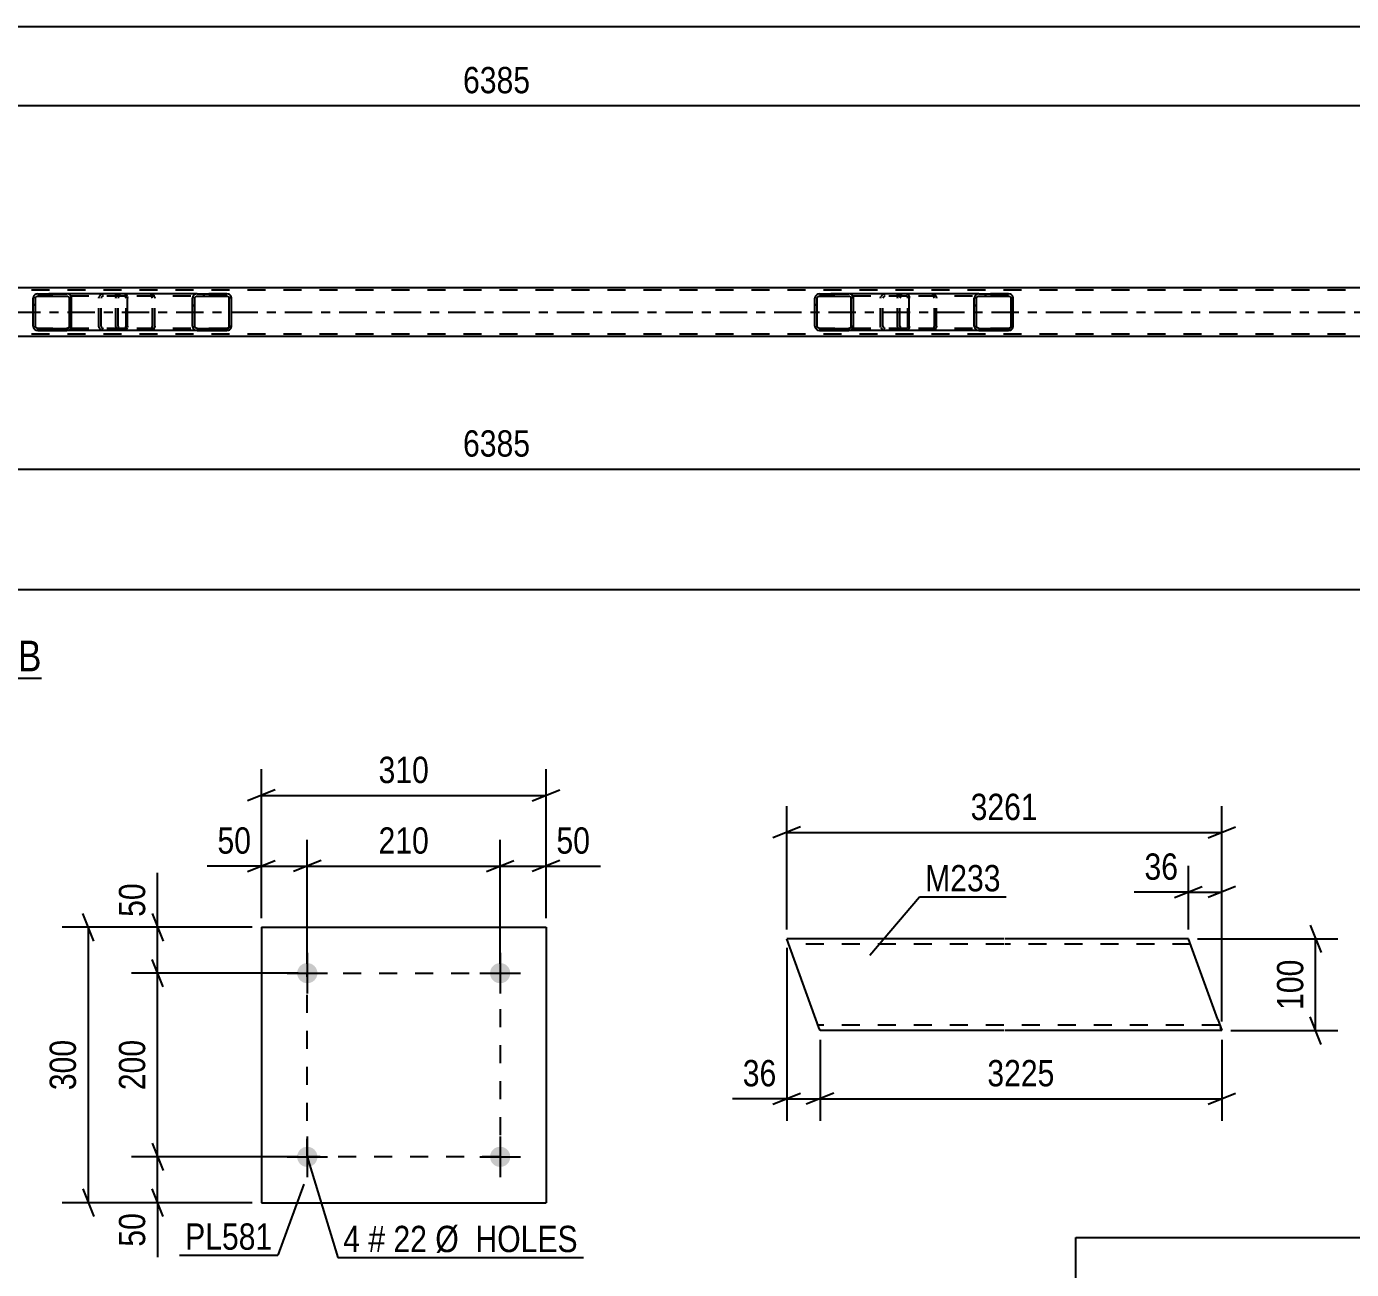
# Model space of a CAD drawing. Header units: millimetres. Extents: x 0 to 841, y 0 to 594.
# Drawn here: x 401.7 to 546, y 132.3 to 267.6 of the extents above; entities that cross this region are included whole.
import ezdxf

# ---------------------------------------------------------------- set-up
doc = ezdxf.new("R2010")
doc.units = ezdxf.units.MM
doc.linetypes.add('DXK_LINE_DOT2', pattern=[3.9198, 1.9599, -1.9599])
doc.linetypes.add('DXK_LINE_DOT3', pattern=[5.9187, 2.979, -0.9799, 0.9799, -0.9799])
doc.styles.add('Arial Narrow', font='ARIALN.TTF', dxfattribs={"height": 0.2})

# ---------------------------------------------------------------- blocks, each defined once
blk = doc.blocks.new('Unknown-247305070-12 - 4372')
at = {"color": 6, "linetype": 'Continuous'}
blk.add_line((375.73, 196.63), (403.38, 196.63), dxfattribs=at)
at = {"color": 0, "linetype": 'Continuous'}
for points in [[(393.84, 197.38), (393.84, 200.88), (375.73, 200.88), (375.73, 197.38)], [(397.45, 197.38), (397.45, 200.88), (394.89, 200.88), (394.89, 197.38)], [(399.77, 197.38), (399.77, 200.88), (398.5, 200.88), (398.5, 197.38)], [(403.38, 197.38), (403.38, 200.88), (400.82, 200.88), (400.82, 197.38)]]:
    blk.add_wipeout(points, dxfattribs=at)
at = {"color": 7, "linetype": 'Continuous', "style": 'Arial Narrow'}
for s, p in [('SECTION ', (375.73, 197.38)), ('B', (394.89, 197.38)), ('B', (400.82, 197.38)), ('-', (398.5, 197.38))]:
    blk.add_text(s, height=3.34, dxfattribs=at).set_placement(p)
blk = doc.blocks.new('Part-247305070-4472 - 4372')
at = {"linetype": 'Continuous'}
h = blk.add_hatch(dxfattribs=at)
h.set_pattern_fill('', scale=0.7, style=0, pattern_type=0)
h.set_pattern_definition([(45, (509.1642, 238.1837), (-1.57154, 1.57154), [])])
h.paths.add_polyline_path([(509.2, 238), (509.16, 238.18), (509.05, 238.34), (508.89, 238.44), (508.69, 238.48), (505.46, 238.48), (505.26, 238.44), (505.1, 238.34), (504.99, 238.18), (504.95, 238), (504.95, 234.96), (504.99, 234.78), (505.1, 234.62), (505.26, 234.52), (505.46, 234.48), (508.69, 234.48), (508.89, 234.52), (509.05, 234.62), (509.16, 234.78), (509.2, 234.96)])
h.paths.add_polyline_path([(508.93, 234.87), (508.87, 234.79), (508.79, 234.74), (508.69, 234.72), (505.46, 234.72), (505.36, 234.74), (505.28, 234.79), (505.22, 234.87), (505.2, 234.96), (505.2, 238), (505.22, 238.09), (505.28, 238.17), (505.36, 238.22), (505.46, 238.24), (508.69, 238.24), (508.79, 238.22), (508.87, 238.17), (508.93, 238.09), (508.95, 238), (508.95, 234.96)])
at = {"color": 7, "linetype": 'DXK_LINE_DOT2'}
for p, q in [((496.6, 238), (496.64, 238.18)), ((496.87, 238.09), (496.85, 238)), ((496.93, 238.17), (496.87, 238.09)), ((496.91, 238.44), (497.11, 238.48)), ((497.01, 238.22), (496.93, 238.17)), ((497.11, 238.24), (497.01, 238.22)), ((497.59, 238.48), (497.11, 238.48)), ((508.69, 238.24), (497.11, 238.24)), ((500.34, 238.48), (500.54, 238.44)), ((500.44, 238.22), (500.34, 238.24)), ((500.52, 238.17), (500.44, 238.22)), ((500.58, 238.09), (500.52, 238.17)), ((500.6, 238), (500.58, 238.09)), ((500.81, 238.18), (500.85, 238)), ((508.69, 238.48), (505.46, 238.48)), ((496.6, 234.96), (496.6, 238)), ((496.85, 234.96), (496.85, 238)), ((500.6, 234.96), (500.6, 238)), ((500.85, 234.96), (500.85, 238)), ((496.64, 234.78), (496.6, 234.96)), ((496.85, 234.96), (496.87, 234.87)), ((496.87, 234.87), (496.93, 234.79)), ((497.11, 234.48), (496.91, 234.52)), ((496.93, 234.79), (497.01, 234.74)), ((497.01, 234.74), (497.11, 234.72)), ((508.69, 234.72), (497.11, 234.72)), ((497.59, 234.48), (497.11, 234.48)), ((500.34, 234.72), (500.44, 234.74)), ((500.54, 234.52), (500.34, 234.48)), ((500.44, 234.74), (500.52, 234.79)), ((500.52, 234.79), (500.58, 234.87)), ((500.58, 234.87), (500.6, 234.96)), ((500.85, 234.96), (500.81, 234.78)), ((508.69, 234.48), (505.46, 234.48))]:
    blk.add_line(p, q, dxfattribs=at)
at = {"color": 2, "linetype": 'Continuous'}
for p, q in [((505.46, 238.48), (497.59, 238.48)), ((504.99, 238.18), (504.95, 238)), ((505.2, 238), (505.22, 238.09)), ((505.22, 238.09), (505.28, 238.17)), ((505.46, 238.48), (505.26, 238.44)), ((505.28, 238.17), (505.36, 238.22)), ((505.36, 238.22), (505.46, 238.24)), ((505.46, 238.48), (508.69, 238.48)), ((505.46, 238.24), (508.69, 238.24)), ((508.89, 238.44), (508.69, 238.48)), ((508.69, 238.24), (508.79, 238.22)), ((508.79, 238.22), (508.87, 238.17)), ((508.87, 238.17), (508.93, 238.09)), ((508.93, 238.09), (508.95, 238)), ((509.2, 238), (509.16, 238.18)), ((504.95, 234.96), (504.95, 238)), ((505.2, 234.96), (505.2, 238)), ((508.95, 234.96), (508.95, 238)), ((509.2, 234.96), (509.2, 238)), ((505.46, 234.48), (497.59, 234.48)), ((504.95, 234.96), (504.99, 234.78)), ((505.22, 234.87), (505.2, 234.96)), ((505.28, 234.79), (505.22, 234.87)), ((505.26, 234.52), (505.46, 234.48)), ((505.36, 234.74), (505.28, 234.79)), ((505.46, 234.72), (505.36, 234.74)), ((505.46, 234.72), (508.69, 234.72)), ((505.46, 234.48), (508.69, 234.48)), ((508.79, 234.74), (508.69, 234.72)), ((508.69, 234.48), (508.89, 234.52)), ((508.87, 234.79), (508.79, 234.74)), ((508.93, 234.87), (508.87, 234.79)), ((508.95, 234.96), (508.93, 234.87)), ((509.16, 234.78), (509.2, 234.96))]:
    blk.add_line(p, q, dxfattribs=at)
at = {"color": 7, "linetype": 'DXK_LINE_DOT2'}
for centre, start, end in [((497.09, 237.98), 110.7583, 155.68), ((500.36, 237.98), 24.32, 69.2417), ((497.09, 234.98), 204.32, 249.2417), ((500.36, 234.98), 290.7583, 335.68)]:
    blk.add_arc(centre, 0.496, start, end, dxfattribs=at)
at = {"color": 2, "linetype": 'Continuous'}
for centre, start, end in [((505.44, 237.98), 110.7583, 155.68), ((508.71, 237.98), 24.32, 69.2417), ((505.44, 234.98), 204.32, 249.2417), ((508.71, 234.98), 290.7583, 335.68)]:
    blk.add_arc(centre, 0.496, start, end, dxfattribs=at)
blk = doc.blocks.new('Part-247305070-4535 - 4372')
at = {"linetype": 'Continuous'}
h = blk.add_hatch(dxfattribs=at)
h.set_pattern_fill('', scale=0.7, style=0, pattern_type=0)
h.set_pattern_definition([(45, (406.6193, 238.1837), (-1.57154, 1.57154), [])])
h.paths.add_polyline_path([(406.66, 238), (406.62, 238.18), (406.51, 238.34), (406.35, 238.44), (406.15, 238.48), (402.97, 238.48), (402.78, 238.44), (402.62, 238.34), (402.51, 238.18), (402.47, 238), (402.47, 234.96), (402.51, 234.78), (402.62, 234.62), (402.78, 234.52), (402.97, 234.48), (406.15, 234.48), (406.35, 234.52), (406.51, 234.62), (406.62, 234.78), (406.66, 234.96)])
h.paths.add_polyline_path([(406.39, 234.87), (406.33, 234.79), (406.25, 234.74), (406.15, 234.72), (402.97, 234.72), (402.87, 234.74), (402.79, 234.79), (402.74, 234.87), (402.72, 234.96), (402.72, 238), (402.74, 238.09), (402.79, 238.17), (402.87, 238.22), (402.97, 238.24), (406.15, 238.24), (406.25, 238.22), (406.33, 238.17), (406.39, 238.09), (406.41, 238), (406.41, 234.96)])
at = {"color": 2, "linetype": 'Continuous'}
for p, q in [((402.51, 238.18), (402.47, 238)), ((402.72, 238), (402.74, 238.09)), ((402.74, 238.09), (402.79, 238.17)), ((402.97, 238.48), (402.78, 238.44)), ((402.79, 238.17), (402.87, 238.22)), ((402.87, 238.22), (402.97, 238.24)), ((402.97, 238.48), (406.15, 238.48)), ((402.97, 238.24), (406.15, 238.24)), ((412.46, 238.48), (406.15, 238.48)), ((406.35, 238.44), (406.15, 238.48)), ((406.15, 238.24), (406.25, 238.22)), ((406.25, 238.22), (406.33, 238.17)), ((406.33, 238.17), (406.39, 238.09)), ((406.39, 238.09), (406.41, 238)), ((406.66, 238), (406.62, 238.18)), ((412.46, 238.48), (412.56, 238.44)), ((412.56, 238.44), (412.65, 238.34)), ((412.65, 238.34), (412.71, 238.18)), ((412.71, 238.18), (412.73, 238)), ((402.47, 234.96), (402.47, 238)), ((402.72, 234.96), (402.72, 238)), ((406.41, 234.96), (406.41, 238)), ((406.66, 234.96), (406.66, 238)), ((412.73, 234.96), (412.73, 238)), ((402.47, 234.96), (402.51, 234.78)), ((402.74, 234.87), (402.72, 234.96)), ((402.79, 234.79), (402.74, 234.87)), ((402.78, 234.52), (402.97, 234.48)), ((402.87, 234.74), (402.79, 234.79)), ((402.97, 234.72), (402.87, 234.74)), ((402.97, 234.72), (406.15, 234.72)), ((402.97, 234.48), (406.15, 234.48)), ((406.25, 234.74), (406.15, 234.72)), ((406.15, 234.48), (406.35, 234.52)), ((412.46, 234.48), (406.15, 234.48)), ((406.33, 234.79), (406.25, 234.74)), ((406.39, 234.87), (406.33, 234.79)), ((406.41, 234.96), (406.39, 234.87)), ((406.62, 234.78), (406.66, 234.96)), ((412.56, 234.52), (412.46, 234.48)), ((412.65, 234.62), (412.56, 234.52)), ((412.71, 234.78), (412.65, 234.62)), ((412.73, 234.96), (412.71, 234.78))]:
    blk.add_line(p, q, dxfattribs=at)
at = {"color": 7, "linetype": 'DXK_LINE_DOT2'}
for p, q in [((406.15, 238.48), (402.97, 238.48)), ((412.46, 238.24), (402.97, 238.24)), ((409.62, 238), (409.66, 238.18)), ((409.89, 238.09), (409.87, 238)), ((409.94, 238.17), (409.89, 238.09)), ((409.93, 238.44), (410.12, 238.48)), ((410.02, 238.22), (409.94, 238.17)), ((410.12, 238.24), (410.02, 238.22)), ((411.46, 238.24), (411.46, 238.48)), ((412.51, 238.22), (412.46, 238.24)), ((412.55, 238.17), (412.51, 238.22)), ((412.58, 238.09), (412.55, 238.17)), ((412.59, 238), (412.58, 238.09)), ((409.62, 234.96), (409.62, 238)), ((409.87, 234.96), (409.87, 238)), ((412.59, 234.96), (412.59, 238)), ((412.46, 234.72), (402.97, 234.72)), ((406.15, 234.48), (402.97, 234.48)), ((409.66, 234.78), (409.62, 234.96)), ((409.87, 234.96), (409.89, 234.87)), ((409.89, 234.87), (409.94, 234.79)), ((410.12, 234.48), (409.93, 234.52)), ((409.94, 234.79), (409.96, 234.78)), ((409.96, 234.78), (410.02, 234.74)), ((410.02, 234.74), (410.12, 234.72)), ((411.46, 234.48), (411.46, 234.72)), ((412.46, 234.72), (412.51, 234.74)), ((412.51, 234.74), (412.55, 234.79)), ((412.55, 234.79), (412.58, 234.87)), ((412.58, 234.87), (412.59, 234.96))]:
    blk.add_line(p, q, dxfattribs=at)
at = {"color": 2, "linetype": 'Continuous'}
for centre, start, end in [((402.96, 237.98), 111.1941, 156.1506), ((406.17, 237.98), 23.8494, 68.8059), ((402.96, 234.98), 203.8494, 248.8059), ((406.17, 234.98), 291.1941, 336.1506)]:
    blk.add_arc(centre, 0.492, start, end, dxfattribs=at)
at = {"color": 7, "linetype": 'DXK_LINE_DOT2'}
for centre, start, end in [((410.11, 237.98), 111.1941, 156.1506), ((410.11, 234.98), 203.8494, 248.8059)]:
    blk.add_arc(centre, 0.492, start, end, dxfattribs=at)
blk = doc.blocks.new('Part-247305070-4558 - 4372')
at = {"linetype": 'Continuous'}
h = blk.add_hatch(dxfattribs=at)
h.set_pattern_fill('', scale=0.7, style=0, pattern_type=0)
h.set_pattern_definition([(45, (491.7535, 238.1837), (-1.57154, 1.57154), [])])
h.paths.add_polyline_path([(491.79, 238), (491.75, 238.18), (491.64, 238.34), (491.48, 238.44), (491.29, 238.48), (488.1, 238.48), (487.91, 238.44), (487.75, 238.34), (487.64, 238.18), (487.6, 238), (487.6, 234.96), (487.64, 234.78), (487.75, 234.62), (487.91, 234.52), (488.1, 234.48), (491.29, 234.48), (491.48, 234.52), (491.64, 234.62), (491.75, 234.78), (491.79, 234.96)])
h.paths.add_polyline_path([(491.52, 234.87), (491.47, 234.79), (491.39, 234.74), (491.29, 234.72), (488.1, 234.72), (488.01, 234.74), (487.93, 234.79), (487.87, 234.87), (487.85, 234.96), (487.85, 238), (487.87, 238.09), (487.93, 238.17), (488.01, 238.22), (488.1, 238.24), (491.29, 238.24), (491.39, 238.22), (491.47, 238.17), (491.52, 238.09), (491.54, 238), (491.54, 234.96)])
at = {"color": 2, "linetype": 'Continuous'}
for p, q in [((487.64, 238.18), (487.6, 238)), ((487.85, 238), (487.87, 238.09)), ((487.87, 238.09), (487.93, 238.17)), ((488.1, 238.48), (487.91, 238.44)), ((487.93, 238.17), (488.01, 238.22)), ((488.01, 238.22), (488.1, 238.24)), ((488.1, 238.48), (491.29, 238.48)), ((488.1, 238.24), (491.29, 238.24)), ((497.59, 238.48), (491.29, 238.48)), ((491.48, 238.44), (491.29, 238.48)), ((491.29, 238.24), (491.39, 238.22)), ((491.39, 238.22), (491.47, 238.17)), ((491.47, 238.17), (491.52, 238.09)), ((491.52, 238.09), (491.54, 238)), ((491.79, 238), (491.75, 238.18)), ((497.59, 238.48), (497.69, 238.44)), ((497.69, 238.44), (497.78, 238.34)), ((497.78, 238.34), (497.84, 238.18)), ((497.84, 238.18), (497.86, 238)), ((487.6, 234.96), (487.6, 238)), ((487.85, 234.96), (487.85, 238)), ((491.54, 234.96), (491.54, 238)), ((491.79, 234.96), (491.79, 238)), ((497.86, 234.96), (497.86, 238)), ((487.6, 234.96), (487.64, 234.78)), ((487.87, 234.87), (487.85, 234.96)), ((487.93, 234.79), (487.87, 234.87)), ((487.91, 234.52), (488.1, 234.48)), ((488.01, 234.74), (487.93, 234.79)), ((488.1, 234.72), (488.01, 234.74)), ((488.1, 234.72), (491.29, 234.72)), ((488.1, 234.48), (491.29, 234.48)), ((491.39, 234.74), (491.29, 234.72)), ((491.29, 234.48), (491.48, 234.52)), ((497.59, 234.48), (491.29, 234.48)), ((491.47, 234.79), (491.39, 234.74)), ((491.52, 234.87), (491.47, 234.79)), ((491.54, 234.96), (491.52, 234.87)), ((491.75, 234.78), (491.79, 234.96)), ((497.69, 234.52), (497.59, 234.48)), ((497.78, 234.62), (497.69, 234.52)), ((497.84, 234.78), (497.78, 234.62)), ((497.86, 234.96), (497.84, 234.78))]:
    blk.add_line(p, q, dxfattribs=at)
at = {"color": 7, "linetype": 'DXK_LINE_DOT2'}
for p, q in [((491.29, 238.48), (488.1, 238.48)), ((497.59, 238.24), (488.1, 238.24)), ((494.75, 238), (494.79, 238.18)), ((495.02, 238.09), (495, 238)), ((495.08, 238.17), (495.02, 238.09)), ((495.06, 238.44), (495.25, 238.48)), ((495.16, 238.22), (495.08, 238.17)), ((495.25, 238.24), (495.16, 238.22)), ((496.6, 238.24), (496.6, 238.48)), ((497.64, 238.22), (497.59, 238.24)), ((497.69, 238.17), (497.64, 238.22)), ((497.71, 238.09), (497.69, 238.17)), ((497.72, 238), (497.71, 238.09)), ((494.75, 234.96), (494.75, 238)), ((495, 234.96), (495, 238)), ((497.72, 234.96), (497.72, 238)), ((497.59, 234.72), (488.1, 234.72)), ((491.29, 234.48), (488.1, 234.48)), ((494.79, 234.78), (494.75, 234.96)), ((495, 234.96), (495.02, 234.87)), ((495.02, 234.87), (495.08, 234.79)), ((495.25, 234.48), (495.06, 234.52)), ((495.08, 234.79), (495.1, 234.78)), ((495.1, 234.78), (495.16, 234.74)), ((495.16, 234.74), (495.25, 234.72)), ((496.6, 234.48), (496.6, 234.72)), ((497.59, 234.72), (497.64, 234.74)), ((497.64, 234.74), (497.69, 234.79)), ((497.69, 234.79), (497.71, 234.87)), ((497.71, 234.87), (497.72, 234.96))]:
    blk.add_line(p, q, dxfattribs=at)
at = {"color": 2, "linetype": 'Continuous'}
for centre, start, end in [((488.09, 237.98), 111.1941, 156.1506), ((491.3, 237.98), 23.8494, 68.8059), ((488.09, 234.98), 203.8494, 248.8059), ((491.3, 234.98), 291.1941, 336.1506)]:
    blk.add_arc(centre, 0.492, start, end, dxfattribs=at)
at = {"color": 7, "linetype": 'DXK_LINE_DOT2'}
for centre, start, end in [((495.24, 237.98), 111.1941, 156.1506), ((495.24, 234.98), 203.8494, 248.8059)]:
    blk.add_arc(centre, 0.492, start, end, dxfattribs=at)
blk = doc.blocks.new('Part-247305070-4592 - 4372')
at = {"color": 7, "linetype": 'DXK_LINE_DOT2'}
for p, q in [((725.67, 238.88), (62.93, 238.88)), ((725.67, 234.08), (62.93, 234.08))]:
    blk.add_line(p, q, dxfattribs=at)
at = {"color": 2, "linetype": 'Continuous'}
for p, q in [((579.85, 239.12), (330.43, 239.12)), ((579.85, 233.84), (330.43, 233.84))]:
    blk.add_line(p, q, dxfattribs=at)
at = {"color": 7, "linetype": 'DXK_LINE_DOT3'}
blk.add_line((62.93, 236.48), (725.33, 236.48), dxfattribs=at)
blk = doc.blocks.new('Part-247305070-4593 - 4372')
at = {"linetype": 'Continuous'}
h = blk.add_hatch(dxfattribs=at)
h.set_pattern_fill('', scale=0.7, style=0, pattern_type=0)
h.set_pattern_definition([(45, (424.03, 238.1837), (-1.57154, 1.57154), [])])
h.paths.add_polyline_path([(424.07, 238), (424.03, 238.18), (423.92, 238.34), (423.75, 238.44), (423.56, 238.48), (420.32, 238.48), (420.13, 238.44), (419.96, 238.34), (419.85, 238.18), (419.81, 238), (419.81, 234.96), (419.85, 234.78), (419.96, 234.62), (420.13, 234.52), (420.32, 234.48), (423.56, 234.48), (423.75, 234.52), (423.92, 234.62), (424.03, 234.78), (424.07, 234.96)])
h.paths.add_polyline_path([(423.79, 234.87), (423.74, 234.79), (423.66, 234.74), (423.56, 234.72), (420.32, 234.72), (420.23, 234.74), (420.14, 234.79), (420.09, 234.87), (420.07, 234.96), (420.07, 238), (420.09, 238.09), (420.14, 238.17), (420.23, 238.22), (420.32, 238.24), (423.56, 238.24), (423.66, 238.22), (423.74, 238.17), (423.79, 238.09), (423.81, 238), (423.81, 234.96)])
at = {"color": 7, "linetype": 'DXK_LINE_DOT2'}
for p, q in [((411.46, 238), (411.5, 238.18)), ((411.74, 238.09), (411.72, 238)), ((411.79, 238.17), (411.74, 238.09)), ((411.78, 238.44), (411.97, 238.48)), ((411.88, 238.22), (411.79, 238.17)), ((411.97, 238.24), (411.88, 238.22)), ((412.46, 238.48), (411.97, 238.48)), ((423.56, 238.24), (411.97, 238.24)), ((415.21, 238.48), (415.4, 238.44)), ((415.31, 238.22), (415.21, 238.24)), ((415.39, 238.17), (415.31, 238.22)), ((415.44, 238.09), (415.39, 238.17)), ((415.46, 238), (415.44, 238.09)), ((415.68, 238.18), (415.72, 238)), ((423.56, 238.48), (420.32, 238.48)), ((411.46, 234.96), (411.46, 238)), ((411.72, 234.96), (411.72, 238)), ((415.46, 234.96), (415.46, 238)), ((415.72, 234.96), (415.72, 238)), ((411.5, 234.78), (411.46, 234.96)), ((411.72, 234.96), (411.74, 234.87)), ((411.74, 234.87), (411.79, 234.79)), ((411.97, 234.48), (411.78, 234.52)), ((411.79, 234.79), (411.88, 234.74)), ((411.88, 234.74), (411.97, 234.72)), ((423.56, 234.72), (411.97, 234.72)), ((412.46, 234.48), (411.97, 234.48)), ((415.21, 234.72), (415.31, 234.74)), ((415.4, 234.52), (415.21, 234.48)), ((415.31, 234.74), (415.39, 234.79)), ((415.39, 234.79), (415.44, 234.87)), ((415.44, 234.87), (415.46, 234.96)), ((415.72, 234.96), (415.68, 234.78)), ((423.56, 234.48), (420.32, 234.48))]:
    blk.add_line(p, q, dxfattribs=at)
at = {"color": 2, "linetype": 'Continuous'}
for p, q in [((420.32, 238.48), (412.46, 238.48)), ((419.85, 238.18), (419.81, 238)), ((420.07, 238), (420.09, 238.09)), ((420.09, 238.09), (420.14, 238.17)), ((420.32, 238.48), (420.13, 238.44)), ((420.14, 238.17), (420.23, 238.22)), ((420.23, 238.22), (420.32, 238.24)), ((420.32, 238.48), (423.56, 238.48)), ((420.32, 238.24), (423.56, 238.24)), ((423.75, 238.44), (423.56, 238.48)), ((423.56, 238.24), (423.66, 238.22)), ((423.66, 238.22), (423.74, 238.17)), ((423.74, 238.17), (423.79, 238.09)), ((423.79, 238.09), (423.81, 238)), ((424.07, 238), (424.03, 238.18)), ((419.81, 234.96), (419.81, 238)), ((420.07, 234.96), (420.07, 238)), ((423.81, 234.96), (423.81, 238)), ((424.07, 234.96), (424.07, 238)), ((420.32, 234.48), (412.46, 234.48)), ((419.81, 234.96), (419.85, 234.78)), ((420.09, 234.87), (420.07, 234.96)), ((420.14, 234.79), (420.09, 234.87)), ((420.13, 234.52), (420.32, 234.48)), ((420.23, 234.74), (420.14, 234.79)), ((420.32, 234.72), (420.23, 234.74)), ((420.32, 234.72), (423.56, 234.72)), ((420.32, 234.48), (423.56, 234.48)), ((423.66, 234.74), (423.56, 234.72)), ((423.56, 234.48), (423.75, 234.52)), ((423.74, 234.79), (423.66, 234.74)), ((423.79, 234.87), (423.74, 234.79)), ((423.81, 234.96), (423.79, 234.87)), ((424.03, 234.78), (424.07, 234.96))]:
    blk.add_line(p, q, dxfattribs=at)
at = {"color": 7, "linetype": 'DXK_LINE_DOT2'}
for centre, start, end in [((411.95, 237.98), 110.7583, 155.68), ((415.23, 237.98), 24.32, 69.2417), ((411.95, 234.98), 204.32, 249.2417), ((415.23, 234.98), 290.7583, 335.68)]:
    blk.add_arc(centre, 0.496, start, end, dxfattribs=at)
at = {"color": 2, "linetype": 'Continuous'}
for centre, start, end in [((420.3, 237.98), 110.7583, 155.68), ((423.58, 237.98), 24.32, 69.2417), ((420.3, 234.98), 204.32, 249.2417), ((423.58, 234.98), 290.7583, 335.68)]:
    blk.add_arc(centre, 0.496, start, end, dxfattribs=at)
blk = doc.blocks.new('Part-247305070-4786 - 4780')
at = {"color": 2, "linetype": 'Continuous'}
for p, q in [((488.03, 158.61), (484.52, 168.26)), ((508.16, 168.26), (484.52, 168.26)), ((528.26, 168.26), (508.26, 168.26)), ((531.46, 159.46), (528.26, 168.26)), ((531.46, 159.46), (531.9, 158.26)), ((488.12, 158.35), (488.03, 158.61)), ((488.16, 158.26), (488.12, 158.35)), ((508.16, 158.26), (488.16, 158.26)), ((531.9, 158.26), (508.26, 158.26))]:
    blk.add_line(p, q, dxfattribs=at)
at = {"color": 7, "linetype": 'DXK_LINE_DOT2'}
for p, q in [((508.16, 167.66), (484.74, 167.66)), ((528.48, 167.66), (508.26, 167.66)), ((508.16, 158.86), (487.94, 158.86)), ((531.68, 158.86), (508.26, 158.86)), ((531.86, 158.35), (531.77, 158.61)), ((531.9, 158.26), (531.86, 158.35))]:
    blk.add_line(p, q, dxfattribs=at)
blk = doc.blocks.new('Part-247305070-41480 - 41479')
at = {"color": 2, "linetype": 'Continuous'}
for p, q in [((427.32, 169.52), (427.32, 139.52)), ((427.32, 169.52), (458.32, 169.52)), ((458.32, 169.52), (458.32, 139.52)), ((427.32, 139.52), (458.32, 139.52))]:
    blk.add_line(p, q, dxfattribs=at)
blk = doc.blocks.new('Bolt-247305070-41481 - 41479')
at = {"linetype": 'Continuous'}
for points in [[(433.42, 144.52, -1), (431.22, 144.52, -1)], [(454.42, 144.52, -1), (452.22, 144.52, -1)]]:
    blk.add_hatch(color=1, dxfattribs=at).paths.add_polyline_path(points)
at = {"color": 1, "linetype": 'Continuous'}
for p, q in [((432.32, 146.72), (432.32, 142.32)), ((453.32, 146.72), (453.32, 142.32)), ((430.12, 144.52), (434.52, 144.52)), ((451.12, 144.52), (455.52, 144.52))]:
    blk.add_line(p, q, dxfattribs=at)
blk = doc.blocks.new('Bolt-247305070-41482 - 41479')
at = {"linetype": 'Continuous'}
for points in [[(433.42, 164.52, -1), (431.22, 164.52, -1)], [(454.42, 164.52, -1), (452.22, 164.52, -1)]]:
    blk.add_hatch(color=1, dxfattribs=at).paths.add_polyline_path(points)
at = {"color": 1, "linetype": 'Continuous'}
for p, q in [((432.32, 166.72), (432.32, 162.32)), ((453.32, 166.72), (453.32, 162.32)), ((430.12, 164.52), (434.52, 164.52)), ((451.12, 164.52), (455.52, 164.52))]:
    blk.add_line(p, q, dxfattribs=at)
blk = doc.blocks.new('Rectangle-247305070-42069 - 41479')
at = {"color": 1, "linetype": 'DXK_LINE_DOT2'}
blk.add_lwpolyline([(432.32, 164.52), (453.32, 164.52), (453.32, 144.52), (432.32, 144.52), (432.32, 164.52)], close=True, dxfattribs=at)
blk = doc.blocks.new('StraightDimension-247305070-4713 - 4372')
at = {"color": 7, "linetype": 'Continuous'}
blk.add_line((53.67, 206.28), (726.97, 206.28), dxfattribs=at)
blk = doc.blocks.new('StraightDimension-247305070-15770 - 4372')
at = {"color": 7, "linetype": 'Continuous'}
blk.add_line((325.23, 258.97), (580.65, 258.97), dxfattribs=at)
at = {"color": 0}
blk.add_wipeout([(457.2, 259.72), (457.2, 263.92), (448.68, 263.92), (448.68, 259.72)], dxfattribs=at)
at = {"color": 3, "style": 'Arial Narrow'}
blk.add_text('6385', height=2.863, dxfattribs=at).set_placement((449.28, 260.32))
blk = doc.blocks.new('StraightDimension-247305070-15798 - 4372')
at = {"color": 7, "linetype": 'Continuous'}
blk.add_line((325.23, 219.41), (580.65, 219.41), dxfattribs=at)
at = {"color": 0}
blk.add_wipeout([(457.2, 220.16), (457.2, 224.36), (448.68, 224.36), (448.68, 220.16)], dxfattribs=at)
at = {"color": 3, "style": 'Arial Narrow'}
blk.add_text('6385', height=2.863, dxfattribs=at).set_placement((449.28, 220.76))
blk = doc.blocks.new('StraightDimension-247305070-20275 - 4372')
at = {"color": 7, "linetype": 'Continuous'}
blk.add_line((54.31, 267.59), (726.34, 267.59), dxfattribs=at)
blk = doc.blocks.new('StraightDimension-247305070-4877 - 4780')
at = {"color": 7, "linetype": 'Continuous'}
for p, q in [((488.16, 157.26), (488.16, 148.45)), ((531.9, 157.26), (531.9, 148.45)), ((489.66, 151.45), (486.66, 150.25)), ((488.16, 150.85), (531.9, 150.85)), ((530.4, 150.25), (533.4, 151.45))]:
    blk.add_line(p, q, dxfattribs=at)
at = {"color": 0}
blk.add_wipeout([(514.28, 151.6), (514.28, 155.8), (505.77, 155.8), (505.77, 151.6)], dxfattribs=at)
at = {"color": 3, "style": 'Arial Narrow'}
blk.add_text('3225', height=2.863, dxfattribs=at).set_placement((506.37, 152.2))
blk = doc.blocks.new('StraightDimension-247305070-4814 - 4780')
at = {"color": 7, "linetype": 'Continuous'}
for p, q in [((528.26, 169.26), (528.26, 176.19)), ((531.9, 159.26), (531.9, 176.19)), ((528.26, 173.34), (522.35, 173.34)), ((528.26, 173.34), (522.35, 173.34)), ((526.76, 172.74), (529.76, 173.94)), ((528.26, 173.34), (531.9, 173.34)), ((533.4, 173.94), (530.4, 172.74))]:
    blk.add_line(p, q, dxfattribs=at)
at = {"color": 0}
blk.add_wipeout([(527.73, 174.09), (527.73, 178.29), (522.88, 178.29), (522.88, 174.09)], dxfattribs=at)
at = {"color": 3, "style": 'Arial Narrow'}
blk.add_text('36', height=2.863, dxfattribs=at).set_placement((523.48, 174.69))
blk = doc.blocks.new('StraightDimension-247305070-4789 - 4780')
at = {"color": 7, "linetype": 'Continuous'}
for p, q in [((541.52, 169.76), (542.72, 166.76)), ((529.26, 168.26), (544.52, 168.26)), ((542.12, 158.26), (542.12, 168.26)), ((542.72, 156.76), (541.52, 159.76)), ((532.9, 158.26), (544.52, 158.26))]:
    blk.add_line(p, q, dxfattribs=at)
at = {"color": 0}
blk.add_wipeout([(541.37, 166.6), (537.17, 166.6), (537.17, 159.92), (541.37, 159.92)], dxfattribs=at)
at = {"color": 3, "style": 'Arial Narrow'}
blk.add_text('100', height=2.863, rotation=90.0002, dxfattribs=at).set_placement((540.77, 160.52))
blk = doc.blocks.new('StraightDimension-247305070-4849 - 4780')
at = {"color": 7, "linetype": 'Continuous'}
for p, q in [((484.52, 169.26), (484.52, 182.69)), ((531.9, 159.26), (531.9, 182.69)), ((486.02, 180.44), (483.02, 179.24)), ((530.4, 179.24), (533.4, 180.44)), ((484.52, 179.84), (531.9, 179.84))]:
    blk.add_line(p, q, dxfattribs=at)
at = {"color": 0}
blk.add_wipeout([(512.46, 180.59), (512.46, 184.79), (503.95, 184.79), (503.95, 180.59)], dxfattribs=at)
at = {"color": 3, "style": 'Arial Narrow'}
blk.add_text('3261', height=2.863, dxfattribs=at).set_placement((504.55, 181.19))
blk = doc.blocks.new('StraightDimension-247305070-4860 - 4780')
at = {"color": 7, "linetype": 'Continuous'}
for p, q in [((484.52, 167.26), (484.52, 148.45)), ((488.16, 157.26), (488.16, 148.45)), ((484.52, 150.85), (478.61, 150.85)), ((484.52, 150.85), (478.61, 150.85)), ((483.02, 150.25), (486.02, 151.45)), ((484.52, 150.85), (488.16, 150.85)), ((489.66, 151.45), (486.66, 150.25))]:
    blk.add_line(p, q, dxfattribs=at)
at = {"color": 0}
blk.add_wipeout([(483.99, 151.6), (483.99, 155.8), (479.14, 155.8), (479.14, 151.6)], dxfattribs=at)
at = {"color": 3, "style": 'Arial Narrow'}
blk.add_text('36', height=2.863, dxfattribs=at).set_placement((479.74, 152.2))
blk = doc.blocks.new('StraightDimension-247305070-42022 - 41479')
at = {"color": 7, "linetype": 'Continuous'}
for p, q in [((427.32, 170.52), (427.32, 179.03)), ((432.32, 165.52), (432.32, 179.03)), ((427.32, 176.18), (421.42, 176.18)), ((427.32, 176.18), (421.42, 176.18)), ((425.82, 175.58), (428.82, 176.78)), ((427.32, 176.18), (432.32, 176.18)), ((433.82, 176.78), (430.82, 175.58))]:
    blk.add_line(p, q, dxfattribs=at)
at = {"color": 0}
blk.add_wipeout([(426.8, 176.93), (426.8, 181.13), (421.94, 181.13), (421.94, 176.93)], dxfattribs=at)
at = {"color": 3, "style": 'Arial Narrow'}
blk.add_text('50', height=2.863, dxfattribs=at).set_placement((422.54, 177.53))
blk = doc.blocks.new('StraightDimension-247305070-41570 - 41479')
at = {"color": 7, "linetype": 'Continuous'}
for p, q in [((416.02, 169.52), (416.02, 175.43)), ((416.02, 169.52), (416.02, 175.43)), ((415.42, 171.02), (416.62, 168.02)), ((426.32, 169.52), (413.17, 169.52)), ((416.02, 164.52), (416.02, 169.52)), ((416.62, 163.02), (415.42, 166.02)), ((431.32, 164.52), (413.17, 164.52))]:
    blk.add_line(p, q, dxfattribs=at)
at = {"color": 0}
blk.add_wipeout([(415.27, 174.9), (411.07, 174.9), (411.07, 170.05), (415.27, 170.05)], dxfattribs=at)
at = {"color": 3, "style": 'Arial Narrow'}
blk.add_text('50', height=2.863, rotation=90.0002, dxfattribs=at).set_placement((414.67, 170.65))
blk = doc.blocks.new('StraightDimension-247305070-41571 - 41479')
at = {"color": 7, "linetype": 'Continuous'}
for p, q in [((416.62, 163.02), (415.42, 166.02)), ((431.32, 164.52), (413.17, 164.52)), ((416.02, 144.52), (416.02, 164.52)), ((415.42, 146.02), (416.62, 143.02)), ((431.32, 144.52), (413.17, 144.52))]:
    blk.add_line(p, q, dxfattribs=at)
at = {"color": 0}
blk.add_wipeout([(415.27, 157.86), (411.07, 157.86), (411.07, 151.18), (415.27, 151.18)], dxfattribs=at)
at = {"color": 3, "style": 'Arial Narrow'}
blk.add_text('200', height=2.863, rotation=90.0002, dxfattribs=at).set_placement((414.67, 151.78))
blk = doc.blocks.new('StraightDimension-247305070-41572 - 41479')
at = {"color": 7, "linetype": 'Continuous'}
for p, q in [((415.42, 146.02), (416.62, 143.02)), ((431.32, 144.52), (413.17, 144.52)), ((416.02, 139.52), (416.02, 144.52)), ((416.62, 138.02), (415.42, 141.02)), ((426.32, 139.52), (413.17, 139.52)), ((416.02, 139.52), (416.02, 133.61)), ((416.02, 139.52), (416.02, 133.61))]:
    blk.add_line(p, q, dxfattribs=at)
at = {"color": 0}
blk.add_wipeout([(415.27, 139), (411.07, 139), (411.07, 134.14), (415.27, 134.14)], dxfattribs=at)
at = {"color": 3, "style": 'Arial Narrow'}
blk.add_text('50', height=2.863, rotation=90.0002, dxfattribs=at).set_placement((414.67, 134.74))
blk = doc.blocks.new('StraightDimension-247305070-41582 - 41479')
at = {"color": 7, "linetype": 'Continuous'}
for p, q in [((409.08, 168.02), (407.88, 171.02)), ((426.32, 169.52), (405.63, 169.52)), ((408.48, 139.52), (408.48, 169.52)), ((407.88, 141.02), (409.08, 138.02)), ((426.32, 139.52), (405.63, 139.52))]:
    blk.add_line(p, q, dxfattribs=at)
at = {"color": 0}
blk.add_wipeout([(407.73, 157.86), (403.53, 157.86), (403.53, 151.18), (407.73, 151.18)], dxfattribs=at)
at = {"color": 3, "style": 'Arial Narrow'}
blk.add_text('300', height=2.863, rotation=90.0002, dxfattribs=at).set_placement((407.13, 151.78))
blk = doc.blocks.new('StraightDimension-247305070-41602 - 41479')
at = {"color": 7, "linetype": 'Continuous'}
for p, q in [((427.32, 170.52), (427.32, 186.72)), ((458.32, 170.52), (458.32, 186.72)), ((428.82, 184.47), (425.82, 183.27)), ((427.32, 183.87), (458.32, 183.87)), ((456.82, 183.27), (459.82, 184.47))]:
    blk.add_line(p, q, dxfattribs=at)
at = {"color": 0}
blk.add_wipeout([(446.16, 184.62), (446.16, 188.82), (439.48, 188.82), (439.48, 184.62)], dxfattribs=at)
at = {"color": 3, "style": 'Arial Narrow'}
blk.add_text('310', height=2.863, dxfattribs=at).set_placement((440.08, 185.22))
blk = doc.blocks.new('StraightDimension-247305070-42020 - 41479')
at = {"color": 7, "linetype": 'Continuous'}
for p, q in [((453.32, 165.52), (453.32, 179.03)), ((458.32, 170.52), (458.32, 179.03)), ((451.82, 175.58), (454.82, 176.78)), ((453.32, 176.18), (458.32, 176.18)), ((459.82, 176.78), (456.82, 175.58)), ((458.32, 176.18), (464.23, 176.18)), ((458.32, 176.18), (464.23, 176.18))]:
    blk.add_line(p, q, dxfattribs=at)
at = {"color": 0}
blk.add_wipeout([(463.7, 176.93), (463.7, 181.13), (458.85, 181.13), (458.85, 176.93)], dxfattribs=at)
at = {"color": 3, "style": 'Arial Narrow'}
blk.add_text('50', height=2.863, dxfattribs=at).set_placement((459.45, 177.53))
blk = doc.blocks.new('StraightDimension-247305070-42021 - 41479')
at = {"color": 7, "linetype": 'Continuous'}
for p, q in [((432.32, 165.52), (432.32, 179.03)), ((453.32, 165.52), (453.32, 179.03)), ((433.82, 176.78), (430.82, 175.58)), ((432.32, 176.18), (453.32, 176.18)), ((451.82, 175.58), (454.82, 176.78))]:
    blk.add_line(p, q, dxfattribs=at)
at = {"color": 0}
blk.add_wipeout([(446.16, 176.93), (446.16, 181.13), (439.48, 181.13), (439.48, 176.93)], dxfattribs=at)
at = {"color": 3, "style": 'Arial Narrow'}
blk.add_text('210', height=2.863, dxfattribs=at).set_placement((440.08, 177.53))
blk = doc.blocks.new('Unknown-247305070-43456 - 20638')
at = {"color": 7, "linetype": 'Continuous'}
for p, q in [((516, 135.75), (676, 135.75)), ((516, 124.5), (516, 135.75))]:
    blk.add_line(p, q, dxfattribs=at)
blk = doc.blocks.new('Mark-247305070-4782 - 4780')
at = {"color": 0}
blk.add_wipeout([(507.83, 173.43), (507.83, 176.43), (499.6, 176.43), (499.6, 173.43)], dxfattribs=at)
blk.add_wipeout([(507.83, 173.43), (507.83, 176.43), (499.6, 176.43), (499.6, 173.43)], dxfattribs=at)
at = {"color": 30, "linetype": 'Continuous'}
for p, q in [((493.58, 166.47), (499, 172.83)), ((499, 172.83), (508.43, 172.83))]:
    blk.add_line(p, q, dxfattribs=at)
at = {"color": 3, "style": 'Arial Narrow'}
blk.add_text('M233', height=2.863, dxfattribs=at).set_placement((499.6, 173.43))
blk = doc.blocks.new('MarkSet-247305070-41941 - 41479')
at = {"color": 0}
for points in [[(438.07, 134.15), (438.07, 137.15), (436.24, 137.15), (436.24, 134.15)], [(440.8, 134.15), (440.8, 137.15), (438.97, 137.15), (438.97, 134.15)], [(445.36, 134.15), (445.36, 137.15), (441.7, 137.15), (441.7, 134.15)], [(461.78, 134.15), (461.78, 137.15), (446.26, 137.15), (446.26, 134.15)]]:
    blk.add_wipeout(points, dxfattribs=at)
for points in [[(438.07, 134.15), (438.07, 137.15), (436.24, 137.15), (436.24, 134.15)], [(440.8, 134.15), (440.8, 137.15), (438.97, 137.15), (438.97, 134.15)], [(445.36, 134.15), (445.36, 137.15), (441.7, 137.15), (441.7, 134.15)], [(461.78, 134.15), (461.78, 137.15), (446.26, 137.15), (446.26, 134.15)]]:
    blk.add_wipeout(points, dxfattribs=at)
at = {"color": 7, "linetype": 'Continuous'}
for p, q in [((432.32, 144.52), (435.64, 133.55)), ((435.64, 133.55), (462.38, 133.55))]:
    blk.add_line(p, q, dxfattribs=at)
at = {"color": 3, "style": 'Arial Narrow'}
for s, height, p in [('Ø  HOLES', 2.863, (446.26, 134.15)), ('4', 2.86, (436.24, 134.15)), ('#', 2.86, (438.97, 134.15)), ('22', 2.863, (441.7, 134.15))]:
    blk.add_text(s, height=height, dxfattribs=at).set_placement(p)
blk = doc.blocks.new('Mark-247305070-41630 - 41479')
at = {"color": 0}
blk.add_wipeout([(428.53, 134.41), (428.53, 137.41), (419.02, 137.41), (419.02, 134.41)], dxfattribs=at)
blk.add_wipeout([(428.53, 134.41), (428.53, 137.41), (419.02, 137.41), (419.02, 134.41)], dxfattribs=at)
at = {"color": 30, "linetype": 'Continuous'}
for p in [(431.95, 141.56), (418.42, 133.81)]:
    blk.add_line(p, (429.13, 133.81), dxfattribs=at)
at = {"color": 3, "style": 'Arial Narrow'}
blk.add_text('PL581', height=2.863, dxfattribs=at).set_placement((419.02, 134.41))

msp = doc.modelspace()

# ---------------------------------------------------------------- block references
for name in ['StraightDimension-247305070-15770 - 4372', 'Part-247305070-4592 - 4372', 'Part-247305070-4535 - 4372', 'Part-247305070-4593 - 4372', 'Part-247305070-4558 - 4372', 'Part-247305070-4472 - 4372', 'Unknown-247305070-12 - 4372', 'Part-247305070-41480 - 41479', 'Part-247305070-4786 - 4780', 'Bolt-247305070-41482 - 41479', 'Rectangle-247305070-42069 - 41479', 'StraightDimension-247305070-4877 - 4780', 'Bolt-247305070-41481 - 41479', 'Unknown-247305070-43456 - 20638']:
    msp.add_blockref(name, (0, 0))

# ---------------------------------------------------------------- next in the draw order: block references
for name in ['StraightDimension-247305070-20275 - 4372', 'StraightDimension-247305070-4713 - 4372', 'StraightDimension-247305070-42022 - 41479', 'StraightDimension-247305070-4814 - 4780', 'MarkSet-247305070-41941 - 41479']:
    msp.add_blockref(name, (0, 0))

# ---------------------------------------------------------------- next in the draw order: block references
for name in ['StraightDimension-247305070-15798 - 4372', 'StraightDimension-247305070-41570 - 41479', 'StraightDimension-247305070-4789 - 4780']:
    msp.add_blockref(name, (0, 0))

# ---------------------------------------------------------------- next in the draw order: block references
for name in ['StraightDimension-247305070-4849 - 4780', 'StraightDimension-247305070-41571 - 41479']:
    msp.add_blockref(name, (0, 0))

# ---------------------------------------------------------------- next in the draw order: block references
for name in ['Mark-247305070-4782 - 4780', 'StraightDimension-247305070-4860 - 4780', 'StraightDimension-247305070-41572 - 41479']:
    msp.add_blockref(name, (0, 0))

# ---------------------------------------------------------------- next in the draw order: block references
msp.add_blockref('StraightDimension-247305070-41582 - 41479', (0, 0))

# ---------------------------------------------------------------- next in the draw order: block references
for name in ['StraightDimension-247305070-41602 - 41479', 'Mark-247305070-41630 - 41479']:
    msp.add_blockref(name, (0, 0))

# ---------------------------------------------------------------- next in the draw order: block references
msp.add_blockref('StraightDimension-247305070-42020 - 41479', (0, 0))

# ---------------------------------------------------------------- next in the draw order: block references
msp.add_blockref('StraightDimension-247305070-42021 - 41479', (0, 0))

doc.saveas('drawing.dxf')
